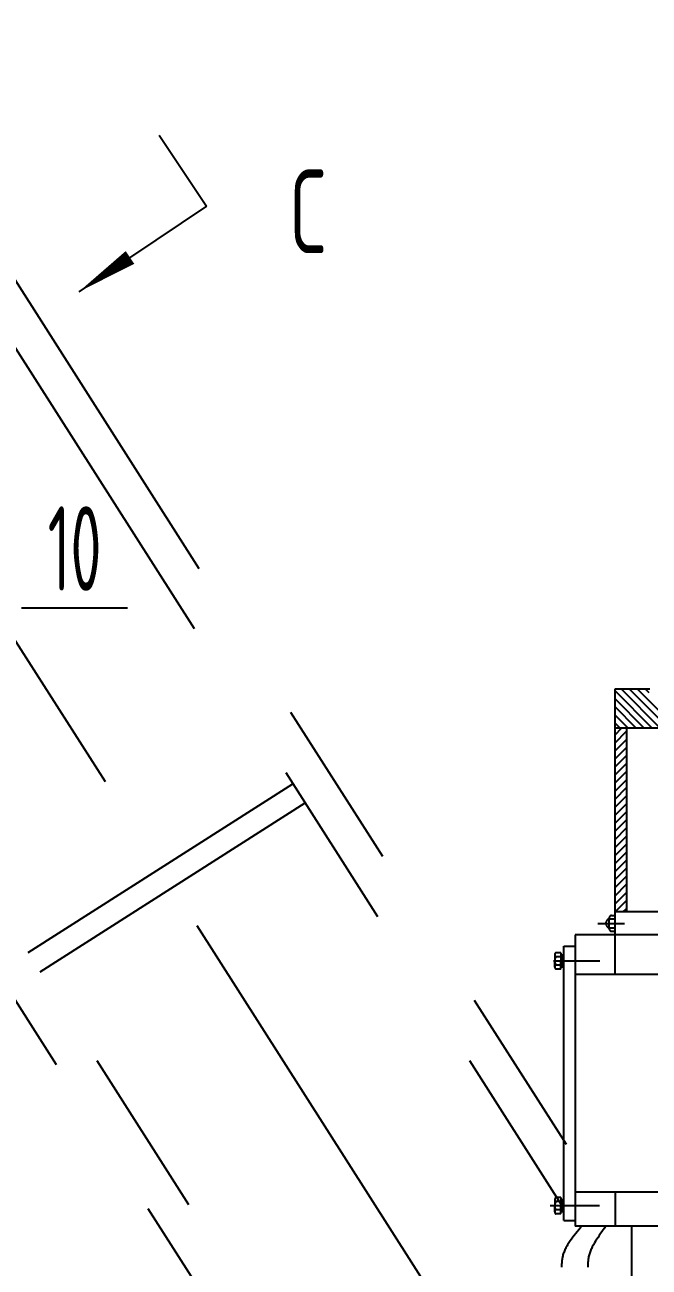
# Model space of a CAD drawing. Header units: millimetres. Extents: x 0 to 16800, y 0 to 11880.
# Drawn here: x 5304 to 5853, y 7511 to 8602 of the extents above; entities that cross this region are included whole.
import ezdxf
from ezdxf.enums import TextEntityAlignment as Align

# ---------------------------------------------------------------- set-up
doc = ezdxf.new("R2010")
doc.units = ezdxf.units.MM
doc.header["$LTSCALE"] = 400
for name, pattern in [('F', [0.75, 0.5, -0.25]), ('G', [2, 1.25, -0.25, 0.25, -0.25]), ('K', [2.5, 1.25, -0.25, 0.25, -0.25, 0.25, -0.25])]:
    doc.linetypes.add(name, pattern=pattern)
for name, color, linetype in [('01', 7, 'Continuous'), ('02', 1, 'Continuous'), ('04', 2, 'F'), ('05', 142, 'G'), ('07', 6, 'K'), ('08', 1, 'Continuous'), ('11', 3, 'Continuous')]:
    doc.layers.add(name, color=color, linetype=linetype)
doc.styles.get("Standard").update_dxf_attribs({"font": 'isocp', "width": 0.707, "bigfont": 'intecad.shx'})
doc.dimstyles.new('INTE', dxfattribs={"dimscale": 40, "dimtxt": 3.5, "dimasz": 3, "dimexe": 3, "dimexo": 0, "dimgap": 1, "dimtad": 1, "dimdec": 0, "dimdsep": 46, "dimtxsty": 'Standard', "dimcen": 0, "dimclrd": 1, "dimclre": 1, "dimclrt": 3, "dimaunit": 1, "dimadec": 0, "dimazin": 0, "dimtfac": 1, "dimtdec": 0, "dimtmove": 0, "dimatfit": 0, "dimfxl": 0, "dimarcsym": 0})

# ---------------------------------------------------------------- blocks, each defined once
blk = doc.blocks.new('*U13')
at = {"layer": '01'}
for p, q in [((0, 10), (-9, 4.8)), ((-9, 4.8), (-9, 0)), ((-9, -4.8), (-9, 0)), ((9, 4.8), (0, 10)), ((9, 0), (9, 4.8)), ((9, 0), (9, -4.8)), ((0, -10), (-9, -4.8)), ((9, -4.8), (0, -10))]:
    blk.add_line(p, q, dxfattribs=at)
at = {"layer": '05'}
for p, q in [((0, -11.8), (0, 11.4)), ((-10.9, 0), (10.3, 0))]:
    blk.add_line(p, q, dxfattribs=at)
blk = doc.blocks.new('fewr')
for p, q in [((14938.9, 17662), (13788.4, 17662)), ((14925.9, 17586), (13838.4, 17586)), ((14178.4, 17581), (14178.4, 17586)), ((14211.2, 17581), (14178.4, 17581)), ((14203.4, 17269), (14203.4, 17581)), ((14211.2, 17586), (14925.9, 17586)), ((14211.2, 17581), (14211.2, 17266.2)), ((14178.4, 17269), (14178.4, 17568)), ((14178.4, 17269), (14211.2, 17269))]:
    blk.add_line(p, q)
for centre, radius, start, end in [((14925.9, 17599), 8, 270, 0), ((14925.9, 17599), 13, 270, 0), ((14733.5, 17535), 46, 288.8422, 90.3425)]:
    blk.add_arc(centre, radius, start, end)
at = {"layer": '01', "color": 7, "linetype": 'Continuous'}
for p, q in [((14933.9, 17662), (14933.9, 17599)), ((14938.9, 17662), (14938.9, 17599)), ((14702.2, 17581), (14702.2, 17586)), ((14702.2, 17581), (14733.2, 17581)), ((14704.2, 17472.9), (14748.4, 17491.5)), ((14704.2, 17472.9), (14706.2, 17468.3)), ((14211.2, 17266.2), (14213.2, 17261.6))]:
    blk.add_line(p, q, dxfattribs=at)
at = {"layer": '01'}
for p, q in [((14178.4, 17568), (14203.4, 17568)), ((14213.2, 17261.6), (14706.2, 17468.3))]:
    blk.add_line(p, q, dxfattribs=at)
blk.add_arc((14733.2, 17535), 51, 292.754, 115.583, dxfattribs=at)
at = {"layer": '04', "color": 2, "linetype": 'F'}
for p, q in [((13788.4, 17657), (13788.4, 17662)), ((13788.4, 17586), (13788.4, 17657)), ((13838.4, 17586), (13788.4, 17586)), ((14232.7, 17546.6), (14220.3, 17546.6)), ((14220.3, 17513.4), (14220.3, 17546.6)), ((14232.7, 17546.6), (14232.7, 17513.4)), ((14215.4, 17545), (14220.3, 17545)), ((14220.3, 17539.9), (14232.7, 17539.9)), ((14220.3, 17530), (14215.4, 17532.9)), ((14215.4, 17530), (14220.3, 17527.1)), ((14215.4, 17515), (14220.3, 17515)), ((14220.3, 17520.1), (14232.7, 17520.1)), ((14232.7, 17513.4), (14220.3, 17513.4)), ((14211.2, 17266.2), (14704.2, 17472.9)), ((14215.4, 17475), (14220.3, 17475)), ((14232.7, 17476.6), (14220.3, 17476.6)), ((14220.3, 17443.4), (14220.3, 17476.6)), ((14220.3, 17469.9), (14232.7, 17469.9)), ((14232.7, 17476.6), (14232.7, 17443.4)), ((14220.3, 17460), (14215.4, 17462.9)), ((14215.4, 17460), (14220.3, 17457.1)), ((14220.3, 17450.1), (14232.7, 17450.1)), ((14215.4, 17445), (14220.3, 17445)), ((14232.7, 17443.4), (14220.3, 17443.4)), ((14215.4, 17405), (14220.3, 17405)), ((14232.7, 17406.6), (14220.3, 17406.6)), ((14220.3, 17373.4), (14220.3, 17406.6)), ((14232.7, 17406.6), (14232.7, 17373.4)), ((14220.3, 17399.9), (14232.7, 17399.9)), ((14220.3, 17390), (14215.4, 17392.9)), ((14215.4, 17390), (14220.3, 17387.1)), ((14215.4, 17375), (14220.3, 17375)), ((14220.3, 17380.1), (14232.7, 17380.1)), ((14232.7, 17373.4), (14220.3, 17373.4)), ((14215.4, 17335), (14220.3, 17335)), ((14220.3, 17303.4), (14220.3, 17336.6)), ((14232.7, 17336.6), (14220.3, 17336.6)), ((14220.3, 17329.9), (14232.7, 17329.9)), ((14232.7, 17336.6), (14232.7, 17303.4)), ((14220.3, 17320), (14215.4, 17322.9)), ((14215.4, 17320), (14220.3, 17317.1)), ((14220.3, 17310.1), (14232.7, 17310.1)), ((14215.4, 17305), (14220.3, 17305)), ((14232.7, 17303.4), (14220.3, 17303.4))]:
    blk.add_line(p, q, dxfattribs=at)
at = {"layer": '04'}
for p, q in [((14925.9, 17591), (13788.4, 17591)), ((14211.2, 17581), (14702.2, 17581)), ((14215.4, 17269), (14215.4, 17581)), ((14211.2, 17269), (14215.4, 17269))]:
    blk.add_line(p, q, dxfattribs=at)
for radius, start in [(51, 115.583), (45, 90)]:
    blk.add_arc((14733.2, 17535), radius, start, 292.754, dxfattribs=at)
at = {"layer": '04', "color": 2, "linetype": 'F'}
blk.add_arc((14733.2, 17535), 45, 292.754, 90, dxfattribs=at)
at = {"layer": '05'}
for p, q in [((14733.2, 17459), (14733.2, 17611)), ((14733.2, 17459), (14733.2, 17611)), ((14278.4, 17510.4), (14278.4, 17558.9)), ((14428.4, 17505.2), (14428.4, 17564.1)), ((14578.4, 17505.2), (14578.4, 17564.1)), ((14238.5, 17530), (14154.3, 17530)), ((14657.8, 17535), (14240.9, 17535)), ((14657.8, 17535), (14809.2, 17535)), ((14239.9, 17460), (14153.8, 17460)), ((14239.9, 17390), (14153.8, 17390)), ((14239.9, 17320), (14153.8, 17320))]:
    blk.add_line(p, q, dxfattribs=at)
at = {"layer": '01'}
for p in [(14278.4, 17535), (14428.4, 17535), (14578.4, 17535)]:
    blk.add_blockref('*U13', p, dxfattribs=at)
blk = doc.blocks.new('re')
at = {"layer": '01', "color": 7, "linetype": 'Continuous', "ltscale": 1.5}
blk.add_blockref('fewr', (3848, -6808.5), dxfattribs=at)
blk = doc.blocks.new('*D40')
at = {"layer": '08', "color": 1, "lineweight": -2}
for p, q in [((4874.9, 8840.8), (5914.5, 9482.4)), ((7422.6, 6810.4), (5875.4, 9317.3)), ((6548.1, 6129.7), (7587.8, 6771.3))]:
    blk.add_line(p, q, dxfattribs=at)
at = {"layer": '08', "color": 1}
for points in [[(5892.4, 9327.8), (5858.4, 9306.8), (5812.4, 9419.4)], [(7439.6, 6820.9), (7405.6, 6799.9), (7485.6, 6708.3)]]:
    blk.add_solid(points, dxfattribs=at)
at = {"layer": 'Defpoints', "color": 0}
for p in [(5812.4, 9419.4), (4874.9, 8840.8), (6548.1, 6129.7)]:
    blk.add_point(p, dxfattribs=at)
at = {"layer": '08', "color": 3, "insert": (6742.6, 8121.6), "char_height": 140, "attachment_point": 5, "rotation": 301.682}
blk.add_mtext('3186', dxfattribs=at)
blk = doc.blocks.new('*D44')
at = {"layer": '08', "color": 1, "lineweight": -2}
for p, q in [((5751.1, 9581), (7923.7, 9581)), ((7803.7, 5891), (7803.7, 9461)), ((6797.1, 5771), (7923.7, 5771))]:
    blk.add_line(p, q, dxfattribs=at)
at = {"layer": '08', "color": 1}
for points in [[(7783.7, 9461), (7823.7, 9461), (7803.7, 9581)], [(7783.7, 5891), (7823.7, 5891), (7803.7, 5771)]]:
    blk.add_solid(points, dxfattribs=at)
at = {"layer": 'Defpoints', "color": 0}
for p in [(5751.1, 9581), (7803.7, 9581), (6797.1, 5771)]:
    blk.add_point(p, dxfattribs=at)
at = {"layer": '08', "color": 3, "insert": (7693.7, 7676), "char_height": 140, "attachment_point": 5, "rotation": 90}
blk.add_mtext('3810', dxfattribs=at)
blk = doc.blocks.new('wer')
at = {"layer": '07', "color": 6, "linetype": 'K', "ltscale": 1.5}
for p, q in [((-6291.6, 7894.7), (-3926.7, 4186)), ((-3542, 3839.4), (-6128, 7894.7)), ((-5964.3, 7894.7), (-3694, 4334.4)), ((-5153.6, 6682.8), (-3667, 4351.6)), ((-5440.2, 6500), (-3953.7, 4168.8)), ((-4384.7, 5944.6), (-4354.2, 5944.6)), ((-4384.7, 5693.6), (-4384.7, 5944.6)), ((-4352, 5910.1), (-4384.7, 5942.8)), ((-4344.9, 5910.1), (-4379.4, 5944.6)), ((-4337.8, 5910.1), (-4372.3, 5944.6)), ((-4330.7, 5910.1), (-4365.2, 5944.6)), ((-4354.7, 5941.1), (-4358.2, 5944.6)), ((-4359, 5910.1), (-4384.7, 5935.7)), ((-4366.1, 5910.1), (-4384.7, 5928.7)), ((-4373.2, 5910.1), (-4384.7, 5921.6)), ((-4380.2, 5910.1), (-4384.7, 5914.5)), ((-4161.7, 5910.1), (-4384.7, 5910.1)), ((-4384.7, 5904.3), (-4378.9, 5910.1)), ((-4384.7, 5897.3), (-4374.7, 5907.3)), ((-4374.7, 5910.1), (-4374.7, 5748.6)), ((-4384.7, 5890.2), (-4374.7, 5900.2)), ((-4384.7, 5883.1), (-4374.7, 5893.1)), ((-4384.7, 5876.1), (-4374.7, 5886.1)), ((-4384.7, 5869), (-4374.7, 5879)), ((-4384.7, 5861.9), (-4374.7, 5871.9)), ((-4900.4, 5713), (-4667.7, 5861.3)), ((-4384.7, 5854.8), (-4374.7, 5864.8)), ((-4384.7, 5847.8), (-4374.7, 5857.8)), ((-4384.7, 5840.7), (-4374.7, 5850.7)), ((-4889.6, 5696.1), (-4656.9, 5844.5)), ((-4384.7, 5833.6), (-4374.7, 5843.6)), ((-4384.7, 5826.6), (-4374.7, 5836.6)), ((-4384.7, 5819.5), (-4374.7, 5829.5)), ((-4384.7, 5812.4), (-4374.7, 5822.4)), ((-4384.7, 5805.3), (-4374.7, 5815.3)), ((-4384.7, 5798.3), (-4374.7, 5808.3)), ((-4384.7, 5791.2), (-4374.7, 5801.2)), ((-4384.7, 5784.1), (-4374.7, 5794.1)), ((-4384.7, 5777.1), (-4374.7, 5787.1)), ((-4384.7, 5770), (-4374.7, 5780)), ((-4384.7, 5762.9), (-4374.7, 5772.9)), ((-4384.7, 5755.8), (-4374.7, 5765.8)), ((-4384.7, 5748.8), (-4374.7, 5758.8)), ((-4377.8, 5748.6), (-4374.7, 5751.7)), ((-4389.7, 5733.6), (-4389.7, 5743.6)), ((-4389.7, 5742.6), (-4384.7, 5742.6)), ((-4387.7, 5745.6), (-4384.7, 5745.6)), ((-3714.7, 5748.6), (-4384.7, 5748.6)), ((-4399.7, 5738.6), (-4376.4, 5738.6)), ((-4389.7, 5734.6), (-4384.7, 5734.6)), ((-4387.7, 5731.6), (-4384.7, 5731.6)), ((-4429.7, 5477.6), (-4429.7, 5718.6)), ((-4429.7, 5718.6), (-4419.7, 5718.6)), ((-4419.7, 5728.6), (-4419.7, 5472.6)), ((-3714.7, 5728.6), (-4419.7, 5728.6)), ((-4437.7, 5711), (-4437.7, 5705.6)), ((-4432.4, 5712.8), (-4436.7, 5712.8)), ((-4432.4, 5709.2), (-4436.7, 5709.2)), ((-4432.4, 5712.8), (-4432.4, 5705.6)), ((-4432.4, 5711.4), (-4431.8, 5711.4)), ((-4431.8, 5699.8), (-4431.8, 5711.4)), ((-4429.7, 5710.7), (-4431.8, 5710.7)), ((-4431.8, 5710.7), (-4431.8, 5700.5)), ((-4429.7, 5700.5), (-4429.7, 5710.7)), ((-4438.8, 5705.6), (-4398.1, 5705.6)), ((-4437.7, 5700.2), (-4437.7, 5705.6)), ((-4432.4, 5702), (-4436.7, 5702)), ((-4432.4, 5698.4), (-4436.7, 5698.4)), ((-4432.4, 5698.4), (-4432.4, 5705.6)), ((-4432.4, 5699.8), (-4431.8, 5699.8)), ((-4431.8, 5705.6), (-4429.7, 5706.7)), ((-4429.7, 5705.6), (-4431.8, 5704.6)), ((-4431.8, 5700.5), (-4429.7, 5700.5)), ((-3714.7, 5693.6), (-4419.7, 5693.6)), ((-3714.7, 5502.6), (-4419.7, 5502.6)), ((-4384.7, 5502.6), (-4384.7, 5472.6)), ((-4398.4, 5490.6), (-4441.7, 5490.6)), ((-4437.7, 5496), (-4437.7, 5490.6)), ((-4437.7, 5485.2), (-4437.7, 5490.6)), ((-4432.4, 5497.8), (-4436.7, 5497.8)), ((-4432.4, 5494.2), (-4436.7, 5494.2)), ((-4432.4, 5497.8), (-4432.4, 5490.6)), ((-4432.4, 5496.4), (-4431.8, 5496.4)), ((-4432.4, 5483.4), (-4432.4, 5490.6)), ((-4431.8, 5484.8), (-4431.8, 5496.4)), ((-4429.7, 5495.7), (-4431.8, 5495.7)), ((-4431.8, 5495.7), (-4431.8, 5485.5)), ((-4431.8, 5490.6), (-4429.7, 5491.7)), ((-4429.7, 5490.6), (-4431.8, 5489.6)), ((-4429.7, 5485.5), (-4429.7, 5495.7)), ((-4432.4, 5487), (-4436.7, 5487)), ((-4432.4, 5483.4), (-4436.7, 5483.4)), ((-4432.4, 5484.8), (-4431.8, 5484.8)), ((-4431.8, 5485.5), (-4429.7, 5485.5)), ((-4429.7, 5477.6), (-4419.7, 5477.6)), ((-3714.7, 5472.6), (-4419.7, 5472.6)), ((-4369.8, 4947.2), (-4369.8, 5472.6))]:
    blk.add_line(p, q, dxfattribs=at)
for centre, radius, start, end in [((-4388.7, 5738.6), 4.11, 103.3102, 256.6898), ((-4387.7, 5743.6), 2, 90, 180), ((-4387.7, 5733.6), 2, 180, 270), ((-4435.6, 5711), 2.1, 121.1245, 238.8755), ((-4430.8, 5705.6), 6.88, 148.4851, 211.5149), ((-4435.6, 5700.2), 2.1, 121.1245, 238.8755), ((-4435.6, 5496), 2.1, 121.1245, 238.8755), ((-4430.8, 5490.6), 6.88, 148.4851, 211.5149), ((-4435.6, 5485.2), 2.1, 121.1245, 238.8755)]:
    blk.add_arc(centre, radius, start, end, dxfattribs=at)
for points, knots in [([(-4414.1, 5472.6), (-4420.6, 5463.9), (-4431, 5453.4), (-4431.6, 5439.7), (-4431.7, 5436.7)], [36.063047, 36.063047, 36.063047, 36.063047, 67.785966, 76.736566, 76.736566, 76.736566, 76.736566]), ([(-4393, 5472.6), (-4398.6, 5463.8), (-4407.9, 5453.1), (-4408.6, 5439.7), (-4408.7, 5436.7)], [36.952193, 36.952193, 36.952193, 36.952193, 67.674748, 76.625347, 76.625347, 76.625347, 76.625347])]:
    blk.add_open_spline(points, degree=3, knots=knots, dxfattribs=at)
for p in [(-4431.8, 5705.6), (-4429.7, 5705.6), (-4431.8, 5490.6), (-4431.8, 5490.6), (-4431.8, 5490.6), (-4429.7, 5490.6), (-4429.7, 5490.6), (-4429.7, 5490.6)]:
    blk.add_point(p, dxfattribs=at)

msp = doc.modelspace()

# ---------------------------------------------------------------- linework, layer by layer
at = {"layer": '01'}
msp.add_line((5422, 8505.2), (5463.8, 8442.9), dxfattribs=at)
at = {"layer": '02'}
for p, q in [((5463.8, 8442.9), (5351.6, 8367.7)), ((5301.3, 8090), (5394.3, 8090))]:
    msp.add_line(p, q, dxfattribs=at)
msp.add_lwpolyline([(5351.6, 8367.7, 0, 13.5, 0), (5396.5, 8397.8, 0, 0, 0)], format="xyseb", dxfattribs=at)

# ---------------------------------------------------------------- block references
at = {"layer": '01'}
msp.add_blockref('wer', (10207.3, 2074.3), dxfattribs=at)
at = {"layer": '02', "rotation": 31.68204808026847}
msp.add_blockref('re', (-4714.6, -9742.5), dxfattribs=at)

# ---------------------------------------------------------------- texts
at = {"layer": '11', "width": 0.707}
msp.add_text('C', height=73.5, dxfattribs=at).set_placement((5536.3, 8379.4), align=Align.BOTTOM_LEFT)
at = {"layer": '11', "width": 0.606076}
msp.add_text('10', height=74.25, dxfattribs=at).set_placement((5324.2, 8105), (5371.5, 8105), align=Align.FIT)

# ---------------------------------------------------------------- dimensions: what is measured, and where the dimension line sits
at = {"layer": '08'}
dim = msp.add_linear_dim(base=(7803.7, 9581), p1=(6797.1, 5771), p2=(5751.1, 9581), angle=90, dimstyle='INTE', dxfattribs=at)
dim.commit()
dim.dimension.update_dxf_attribs({"geometry": '*D44', "text_midpoint": (7693.7, 7676)})
dim = msp.add_aligned_dim(p1=(6548.1, 6129.7), p2=(4874.9, 8840.8), distance=-1101.7, dimstyle='INTE', dxfattribs=at)
dim.commit()
dim.dimension.update_dxf_attribs({"geometry": '*D40', "text_midpoint": (6742.6, 8121.6)})

doc.saveas('drawing.dxf')
